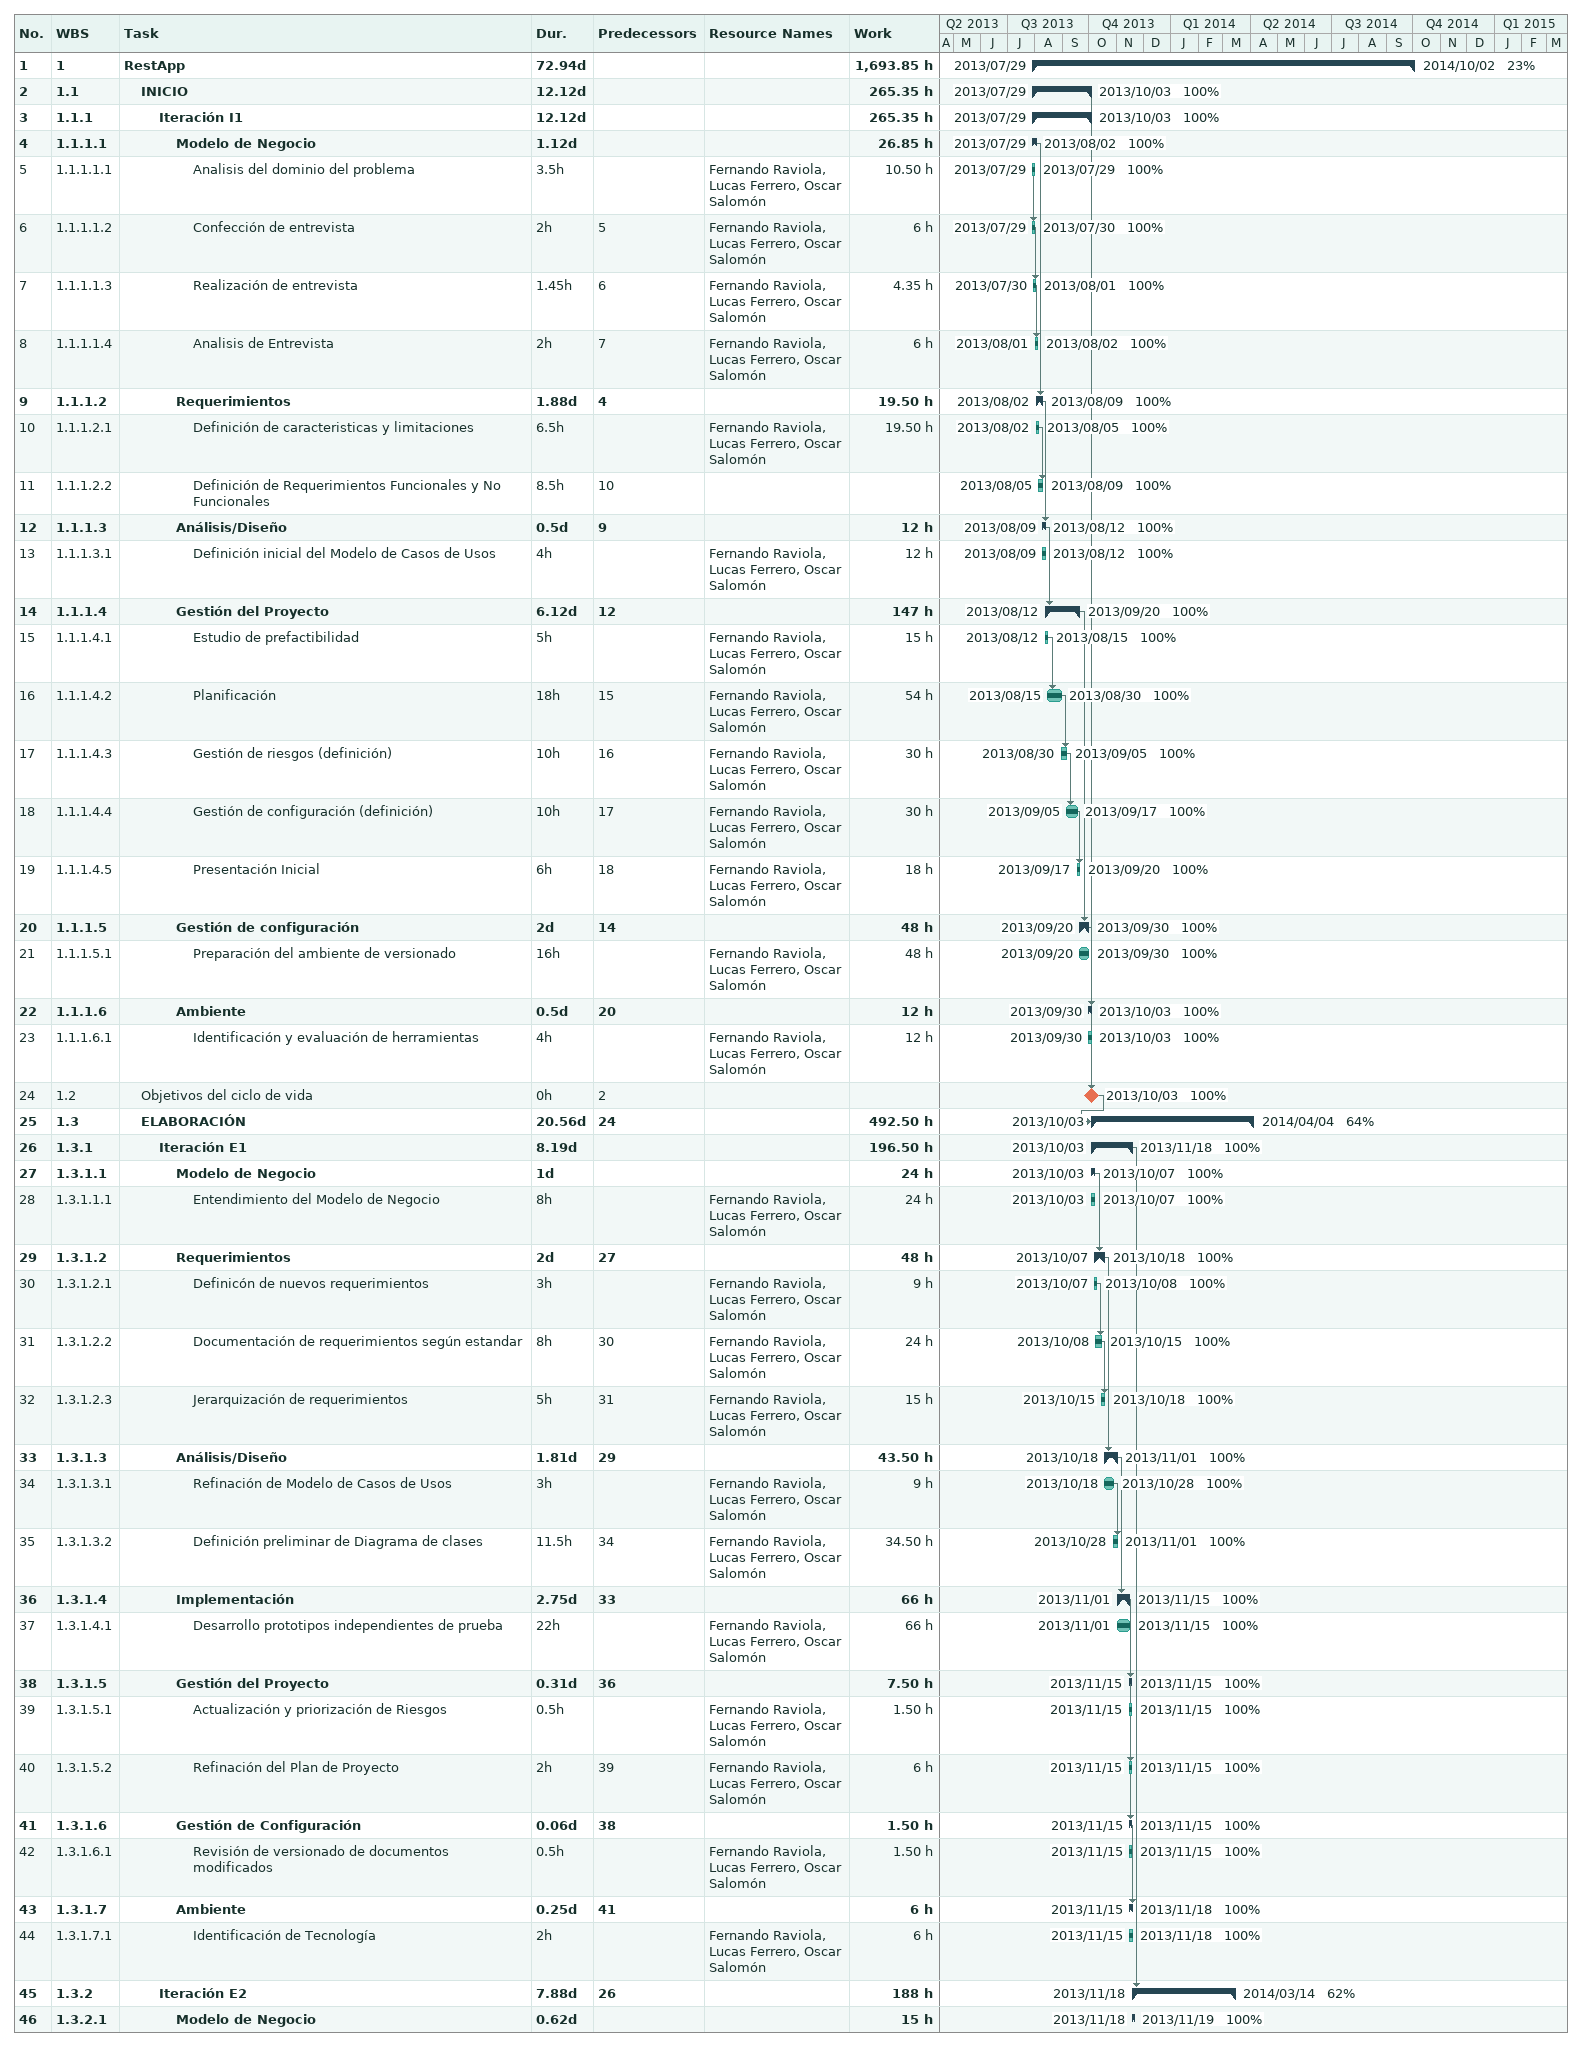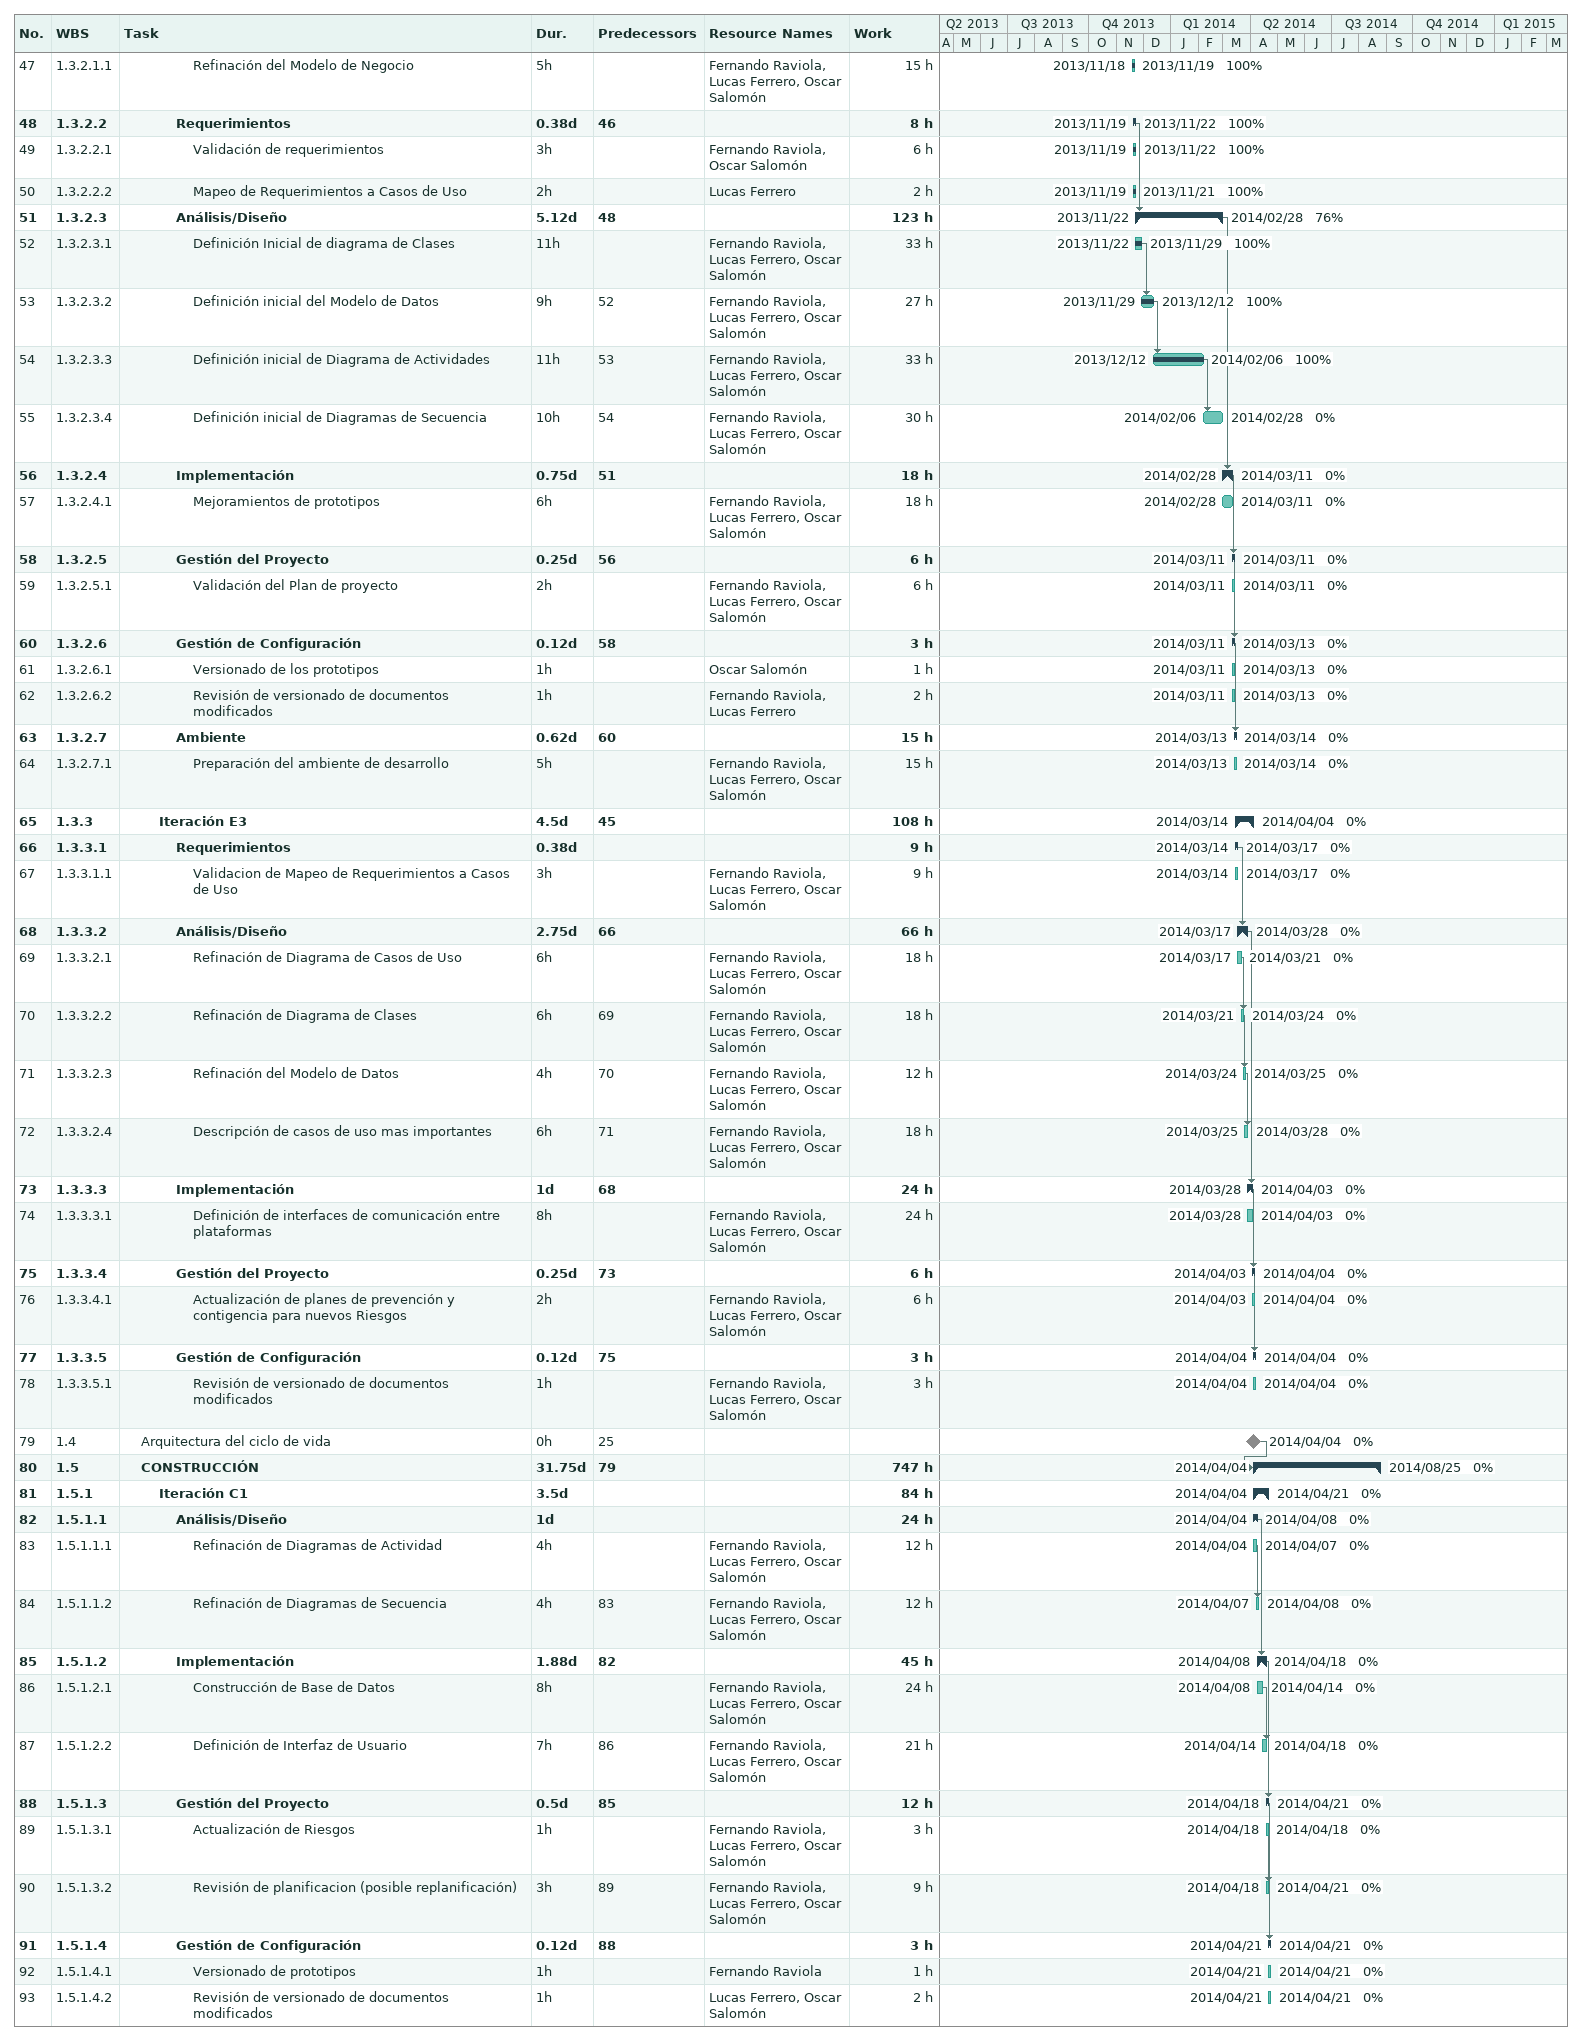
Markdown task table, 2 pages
| ID | WBS | Task | Duration | Start | Finish | Predecessors | Resources | % complete | Work (h) |
|---|---|---|---|---|---|---|---|---|---|
| 1 | 1 | **RestApp** | 72.94d | 2013-07-29 | 2014-10-02 |  |  | 23 | 1693.85 |
| 2 | 1.1 | **INICIO** | 12.12d | 2013-07-29 | 2013-10-03 |  |  | 100 | 265.35 |
| 3 | 1.1.1 | **Iteración I1** | 12.12d | 2013-07-29 | 2013-10-03 |  |  | 100 | 265.35 |
| 4 | 1.1.1.1 | **Modelo de Negocio** | 1.12d | 2013-07-29 | 2013-08-02 |  |  | 100 | 26.85 |
| 5 | 1.1.1.1.1 | Analisis del dominio del problema | 3.5h | 2013-07-29 | 2013-07-29 |  | Fernando Raviola, Lucas Ferrero, Oscar Salomón | 100 | 10.50 |
| 6 | 1.1.1.1.2 | Confección de entrevista | 2h | 2013-07-29 | 2013-07-30 | 5 | Fernando Raviola, Lucas Ferrero, Oscar Salomón | 100 | 6 |
| 7 | 1.1.1.1.3 | Realización de entrevista | 1.45h | 2013-07-30 | 2013-08-01 | 6 | Fernando Raviola, Lucas Ferrero, Oscar Salomón | 100 | 4.35 |
| 8 | 1.1.1.1.4 | Analisis de Entrevista | 2h | 2013-08-01 | 2013-08-02 | 7 | Fernando Raviola, Lucas Ferrero, Oscar Salomón | 100 | 6 |
| 9 | 1.1.1.2 | **Requerimientos** | 1.88d | 2013-08-02 | 2013-08-09 | 4 |  | 100 | 19.50 |
| 10 | 1.1.1.2.1 | Definición de caracteristicas y limitaciones | 6.5h | 2013-08-02 | 2013-08-05 |  | Fernando Raviola, Lucas Ferrero, Oscar Salomón | 100 | 19.50 |
| 11 | 1.1.1.2.2 | Definición de Requerimientos Funcionales y No Funcionales | 8.5h | 2013-08-05 | 2013-08-09 | 10 |  | 100 |  |
| 12 | 1.1.1.3 | **Análisis/Diseño** | 0.5d | 2013-08-09 | 2013-08-12 | 9 |  | 100 | 12 |
| 13 | 1.1.1.3.1 | Definición inicial del Modelo de Casos de Usos | 4h | 2013-08-09 | 2013-08-12 |  | Fernando Raviola, Lucas Ferrero, Oscar Salomón | 100 | 12 |
| 14 | 1.1.1.4 | **Gestión del Proyecto** | 6.12d | 2013-08-12 | 2013-09-20 | 12 |  | 100 | 147 |
| 15 | 1.1.1.4.1 | Estudio de prefactibilidad | 5h | 2013-08-12 | 2013-08-15 |  | Fernando Raviola, Lucas Ferrero, Oscar Salomón | 100 | 15 |
| 16 | 1.1.1.4.2 | Planificación | 18h | 2013-08-15 | 2013-08-30 | 15 | Fernando Raviola, Lucas Ferrero, Oscar Salomón | 100 | 54 |
| 17 | 1.1.1.4.3 | Gestión de riesgos (definición) | 10h | 2013-08-30 | 2013-09-05 | 16 | Fernando Raviola, Lucas Ferrero, Oscar Salomón | 100 | 30 |
| 18 | 1.1.1.4.4 | Gestión de configuración (definición) | 10h | 2013-09-05 | 2013-09-17 | 17 | Fernando Raviola, Lucas Ferrero, Oscar Salomón | 100 | 30 |
| 19 | 1.1.1.4.5 | Presentación Inicial | 6h | 2013-09-17 | 2013-09-20 | 18 | Fernando Raviola, Lucas Ferrero, Oscar Salomón | 100 | 18 |
| 20 | 1.1.1.5 | **Gestión de configuración** | 2d | 2013-09-20 | 2013-09-30 | 14 |  | 100 | 48 |
| 21 | 1.1.1.5.1 | Preparación del ambiente de versionado | 16h | 2013-09-20 | 2013-09-30 |  | Fernando Raviola, Lucas Ferrero, Oscar Salomón | 100 | 48 |
| 22 | 1.1.1.6 | **Ambiente** | 0.5d | 2013-09-30 | 2013-10-03 | 20 |  | 100 | 12 |
| 23 | 1.1.1.6.1 | Identificación y evaluación de herramientas | 4h | 2013-09-30 | 2013-10-03 |  | Fernando Raviola, Lucas Ferrero, Oscar Salomón | 100 | 12 |
| 24 | 1.2 | Objetivos del ciclo de vida | 0h | 2013-10-03 | 2013-10-03 | 2 |  | 100 |  |
| 25 | 1.3 | **ELABORACIÓN** | 20.56d | 2013-10-03 | 2014-04-04 | 24 |  | 64 | 492.50 |
| 26 | 1.3.1 | **Iteración E1** | 8.19d | 2013-10-03 | 2013-11-18 |  |  | 100 | 196.50 |
| 27 | 1.3.1.1 | **Modelo de Negocio** | 1d | 2013-10-03 | 2013-10-07 |  |  | 100 | 24 |
| 28 | 1.3.1.1.1 | Entendimiento del Modelo de Negocio | 8h | 2013-10-03 | 2013-10-07 |  | Fernando Raviola, Lucas Ferrero, Oscar Salomón | 100 | 24 |
| 29 | 1.3.1.2 | **Requerimientos** | 2d | 2013-10-07 | 2013-10-18 | 27 |  | 100 | 48 |
| 30 | 1.3.1.2.1 | Definicón de nuevos requerimientos | 3h | 2013-10-07 | 2013-10-08 |  | Fernando Raviola, Lucas Ferrero, Oscar Salomón | 100 | 9 |
| 31 | 1.3.1.2.2 | Documentación de requerimientos según estandar | 8h | 2013-10-08 | 2013-10-15 | 30 | Fernando Raviola, Lucas Ferrero, Oscar Salomón | 100 | 24 |
| 32 | 1.3.1.2.3 | Jerarquización de requerimientos | 5h | 2013-10-15 | 2013-10-18 | 31 | Fernando Raviola, Lucas Ferrero, Oscar Salomón | 100 | 15 |
| 33 | 1.3.1.3 | **Análisis/Diseño** | 1.81d | 2013-10-18 | 2013-11-01 | 29 |  | 100 | 43.50 |
| 34 | 1.3.1.3.1 | Refinación de Modelo de Casos de Usos | 3h | 2013-10-18 | 2013-10-28 |  | Fernando Raviola, Lucas Ferrero, Oscar Salomón | 100 | 9 |
| 35 | 1.3.1.3.2 | Definición preliminar de Diagrama de clases | 11.5h | 2013-10-28 | 2013-11-01 | 34 | Fernando Raviola, Lucas Ferrero, Oscar Salomón | 100 | 34.50 |
| 36 | 1.3.1.4 | **Implementación** | 2.75d | 2013-11-01 | 2013-11-15 | 33 |  | 100 | 66 |
| 37 | 1.3.1.4.1 | Desarrollo prototipos independientes de prueba | 22h | 2013-11-01 | 2013-11-15 |  | Fernando Raviola, Lucas Ferrero, Oscar Salomón | 100 | 66 |
| 38 | 1.3.1.5 | **Gestión del Proyecto** | 0.31d | 2013-11-15 | 2013-11-15 | 36 |  | 100 | 7.50 |
| 39 | 1.3.1.5.1 | Actualización y priorización de Riesgos | 0.5h | 2013-11-15 | 2013-11-15 |  | Fernando Raviola, Lucas Ferrero, Oscar Salomón | 100 | 1.50 |
| 40 | 1.3.1.5.2 | Refinación del Plan de Proyecto | 2h | 2013-11-15 | 2013-11-15 | 39 | Fernando Raviola, Lucas Ferrero, Oscar Salomón | 100 | 6 |
| 41 | 1.3.1.6 | **Gestión de Configuración** | 0.06d | 2013-11-15 | 2013-11-15 | 38 |  | 100 | 1.50 |
| 42 | 1.3.1.6.1 | Revisión de versionado de documentos modificados | 0.5h | 2013-11-15 | 2013-11-15 |  | Fernando Raviola, Lucas Ferrero, Oscar Salomón | 100 | 1.50 |
| 43 | 1.3.1.7 | **Ambiente** | 0.25d | 2013-11-15 | 2013-11-18 | 41 |  | 100 | 6 |
| 44 | 1.3.1.7.1 | Identificación de Tecnología | 2h | 2013-11-15 | 2013-11-18 |  | Fernando Raviola, Lucas Ferrero, Oscar Salomón | 100 | 6 |
| 45 | 1.3.2 | **Iteración E2** | 7.88d | 2013-11-18 | 2014-03-14 | 26 |  | 62 | 188 |
| 46 | 1.3.2.1 | **Modelo de Negocio** | 0.62d | 2013-11-18 | 2013-11-19 |  |  | 100 | 15 |
| 47 | 1.3.2.1.1 | Refinación del Modelo de Negocio | 5h | 2013-11-18 | 2013-11-19 |  | Fernando Raviola, Lucas Ferrero, Oscar Salomón | 100 | 15 |
| 48 | 1.3.2.2 | **Requerimientos** | 0.38d | 2013-11-19 | 2013-11-22 | 46 |  | 100 | 8 |
| 49 | 1.3.2.2.1 | Validación de requerimientos | 3h | 2013-11-19 | 2013-11-22 |  | Fernando Raviola, Oscar Salomón | 100 | 6 |
| 50 | 1.3.2.2.2 | Mapeo de Requerimientos a Casos de Uso | 2h | 2013-11-19 | 2013-11-21 |  | Lucas Ferrero | 100 | 2 |
| 51 | 1.3.2.3 | **Análisis/Diseño** | 5.12d | 2013-11-22 | 2014-02-28 | 48 |  | 76 | 123 |
| 52 | 1.3.2.3.1 | Definición Inicial de diagrama de Clases | 11h | 2013-11-22 | 2013-11-29 |  | Fernando Raviola, Lucas Ferrero, Oscar Salomón | 100 | 33 |
| 53 | 1.3.2.3.2 | Definición inicial del Modelo de Datos | 9h | 2013-11-29 | 2013-12-12 | 52 | Fernando Raviola, Lucas Ferrero, Oscar Salomón | 100 | 27 |
| 54 | 1.3.2.3.3 | Definición inicial de Diagrama de Actividades | 11h | 2013-12-12 | 2014-02-06 | 53 | Fernando Raviola, Lucas Ferrero, Oscar Salomón | 100 | 33 |
| 55 | 1.3.2.3.4 | Definición inicial de Diagramas de Secuencia | 10h | 2014-02-06 | 2014-02-28 | 54 | Fernando Raviola, Lucas Ferrero, Oscar Salomón | 0 | 30 |
| 56 | 1.3.2.4 | **Implementación** | 0.75d | 2014-02-28 | 2014-03-11 | 51 |  | 0 | 18 |
| 57 | 1.3.2.4.1 | Mejoramientos de prototipos | 6h | 2014-02-28 | 2014-03-11 |  | Fernando Raviola, Lucas Ferrero, Oscar Salomón | 0 | 18 |
| 58 | 1.3.2.5 | **Gestión del Proyecto** | 0.25d | 2014-03-11 | 2014-03-11 | 56 |  | 0 | 6 |
| 59 | 1.3.2.5.1 | Validación del Plan de proyecto | 2h | 2014-03-11 | 2014-03-11 |  | Fernando Raviola, Lucas Ferrero, Oscar Salomón | 0 | 6 |
| 60 | 1.3.2.6 | **Gestión de Configuración** | 0.12d | 2014-03-11 | 2014-03-13 | 58 |  | 0 | 3 |
| 61 | 1.3.2.6.1 | Versionado de los prototipos | 1h | 2014-03-11 | 2014-03-13 |  | Oscar Salomón | 0 | 1 |
| 62 | 1.3.2.6.2 | Revisión de versionado de documentos modificados | 1h | 2014-03-11 | 2014-03-13 |  | Fernando Raviola, Lucas Ferrero | 0 | 2 |
| 63 | 1.3.2.7 | **Ambiente** | 0.62d | 2014-03-13 | 2014-03-14 | 60 |  | 0 | 15 |
| 64 | 1.3.2.7.1 | Preparación del ambiente de desarrollo | 5h | 2014-03-13 | 2014-03-14 |  | Fernando Raviola, Lucas Ferrero, Oscar Salomón | 0 | 15 |
| 65 | 1.3.3 | **Iteración E3** | 4.5d | 2014-03-14 | 2014-04-04 | 45 |  | 0 | 108 |
| 66 | 1.3.3.1 | **Requerimientos** | 0.38d | 2014-03-14 | 2014-03-17 |  |  | 0 | 9 |
| 67 | 1.3.3.1.1 | Validacion de Mapeo de Requerimientos a Casos de Uso | 3h | 2014-03-14 | 2014-03-17 |  | Fernando Raviola, Lucas Ferrero, Oscar Salomón | 0 | 9 |
| 68 | 1.3.3.2 | **Análisis/Diseño** | 2.75d | 2014-03-17 | 2014-03-28 | 66 |  | 0 | 66 |
| 69 | 1.3.3.2.1 | Refinación de Diagrama de Casos de Uso | 6h | 2014-03-17 | 2014-03-21 |  | Fernando Raviola, Lucas Ferrero, Oscar Salomón | 0 | 18 |
| 70 | 1.3.3.2.2 | Refinación de Diagrama de Clases | 6h | 2014-03-21 | 2014-03-24 | 69 | Fernando Raviola, Lucas Ferrero, Oscar Salomón | 0 | 18 |
| 71 | 1.3.3.2.3 | Refinación del Modelo de Datos | 4h | 2014-03-24 | 2014-03-25 | 70 | Fernando Raviola, Lucas Ferrero, Oscar Salomón | 0 | 12 |
| 72 | 1.3.3.2.4 | Descripción de casos de uso mas importantes | 6h | 2014-03-25 | 2014-03-28 | 71 | Fernando Raviola, Lucas Ferrero, Oscar Salomón | 0 | 18 |
| 73 | 1.3.3.3 | **Implementación** | 1d | 2014-03-28 | 2014-04-03 | 68 |  | 0 | 24 |
| 74 | 1.3.3.3.1 | Definición de interfaces de comunicación entre plataformas | 8h | 2014-03-28 | 2014-04-03 |  | Fernando Raviola, Lucas Ferrero, Oscar Salomón | 0 | 24 |
| 75 | 1.3.3.4 | **Gestión del Proyecto** | 0.25d | 2014-04-03 | 2014-04-04 | 73 |  | 0 | 6 |
| 76 | 1.3.3.4.1 | Actualización de planes de prevención y contigencia para nuevos Riesgos | 2h | 2014-04-03 | 2014-04-04 |  | Fernando Raviola, Lucas Ferrero, Oscar Salomón | 0 | 6 |
| 77 | 1.3.3.5 | **Gestión de Configuración** | 0.12d | 2014-04-04 | 2014-04-04 | 75 |  | 0 | 3 |
| 78 | 1.3.3.5.1 | Revisión de versionado de documentos modificados | 1h | 2014-04-04 | 2014-04-04 |  | Fernando Raviola, Lucas Ferrero, Oscar Salomón | 0 | 3 |
| 79 | 1.4 | Arquitectura del ciclo de vida | 0h | 2014-04-04 | 2014-04-04 | 25 |  | 0 |  |
| 80 | 1.5 | **CONSTRUCCIÓN** | 31.75d | 2014-04-04 | 2014-08-25 | 79 |  | 0 | 747 |
| 81 | 1.5.1 | **Iteración C1** | 3.5d | 2014-04-04 | 2014-04-21 |  |  | 0 | 84 |
| 82 | 1.5.1.1 | **Análisis/Diseño** | 1d | 2014-04-04 | 2014-04-08 |  |  | 0 | 24 |
| 83 | 1.5.1.1.1 | Refinación de Diagramas de Actividad | 4h | 2014-04-04 | 2014-04-07 |  | Fernando Raviola, Lucas Ferrero, Oscar Salomón | 0 | 12 |
| 84 | 1.5.1.1.2 | Refinación de Diagramas de Secuencia | 4h | 2014-04-07 | 2014-04-08 | 83 | Fernando Raviola, Lucas Ferrero, Oscar Salomón | 0 | 12 |
| 85 | 1.5.1.2 | **Implementación** | 1.88d | 2014-04-08 | 2014-04-18 | 82 |  | 0 | 45 |
| 86 | 1.5.1.2.1 | Construcción de Base de Datos | 8h | 2014-04-08 | 2014-04-14 |  | Fernando Raviola, Lucas Ferrero, Oscar Salomón | 0 | 24 |
| 87 | 1.5.1.2.2 | Definición de Interfaz de Usuario | 7h | 2014-04-14 | 2014-04-18 | 86 | Fernando Raviola, Lucas Ferrero, Oscar Salomón | 0 | 21 |
| 88 | 1.5.1.3 | **Gestión del Proyecto** | 0.5d | 2014-04-18 | 2014-04-21 | 85 |  | 0 | 12 |
| 89 | 1.5.1.3.1 | Actualización de Riesgos | 1h | 2014-04-18 | 2014-04-18 |  | Fernando Raviola, Lucas Ferrero, Oscar Salomón | 0 | 3 |
| 90 | 1.5.1.3.2 | Revisión de planificacion (posible replanificación) | 3h | 2014-04-18 | 2014-04-21 | 89 | Fernando Raviola, Lucas Ferrero, Oscar Salomón | 0 | 9 |
| 91 | 1.5.1.4 | **Gestión de Configuración** | 0.12d | 2014-04-21 | 2014-04-21 | 88 |  | 0 | 3 |
| 92 | 1.5.1.4.1 | Versionado de prototipos | 1h | 2014-04-21 | 2014-04-21 |  | Fernando Raviola | 0 | 1 |
| 93 | 1.5.1.4.2 | Revisión de versionado de documentos modificados | 1h | 2014-04-21 | 2014-04-21 |  | Lucas Ferrero, Oscar Salomón | 0 | 2 |
